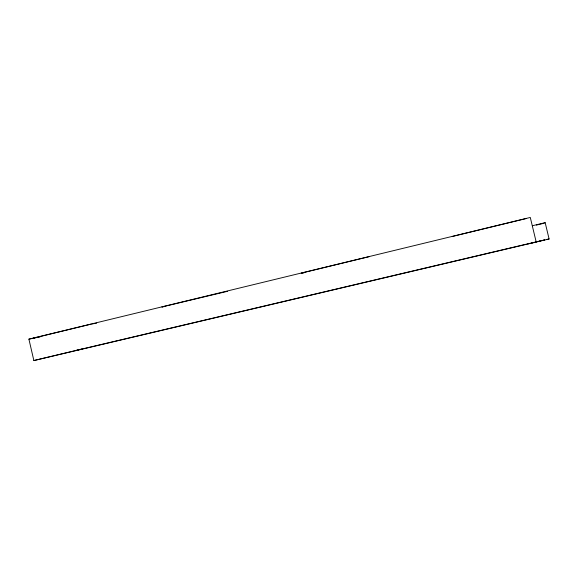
<?xml version="1.0" encoding="UTF-8"?>
<svg xmlns="http://www.w3.org/2000/svg" width="578" height="578" viewBox="0 0 578 578"><rect width="100%" height="100%" fill="white"/><g stroke="black" fill="none" stroke-linecap="round" stroke-linejoin="round"><path stroke-width="0.87" d="M543.053 223.491L545.17 222.667L549.1 238.981L33.864 360.549L28.9 339.149L530.286 217.451L536.203 242.038L535.416 242.211M33.011 338.238L91.411 324.063M301.225 273.141L369.537 256.567M452.263 236.489L526.5 218.47M532.36 225.745L545.17 222.667M536.37 225.095L542.215 223.693M33.864 360.549L82.611 348.845M75.978 350.449L525.98 244.256M526.609 244.118L544.794 239.928L542.771 240.369M538.949 241.207L540.82 240.795M546.904 239.465L549.1 238.981M528.234 243.772L529.925 243.403M531.681 243.02L533.508 242.623M28.9 339.149L36.508 337.588M38.256 337.263L40.005 336.945M92.285 323.911L96.663 323.145M165.438 306.391L161.912 306.954L227.616 291.29M302.099 273.076L303.855 272.939"/></g></svg>
